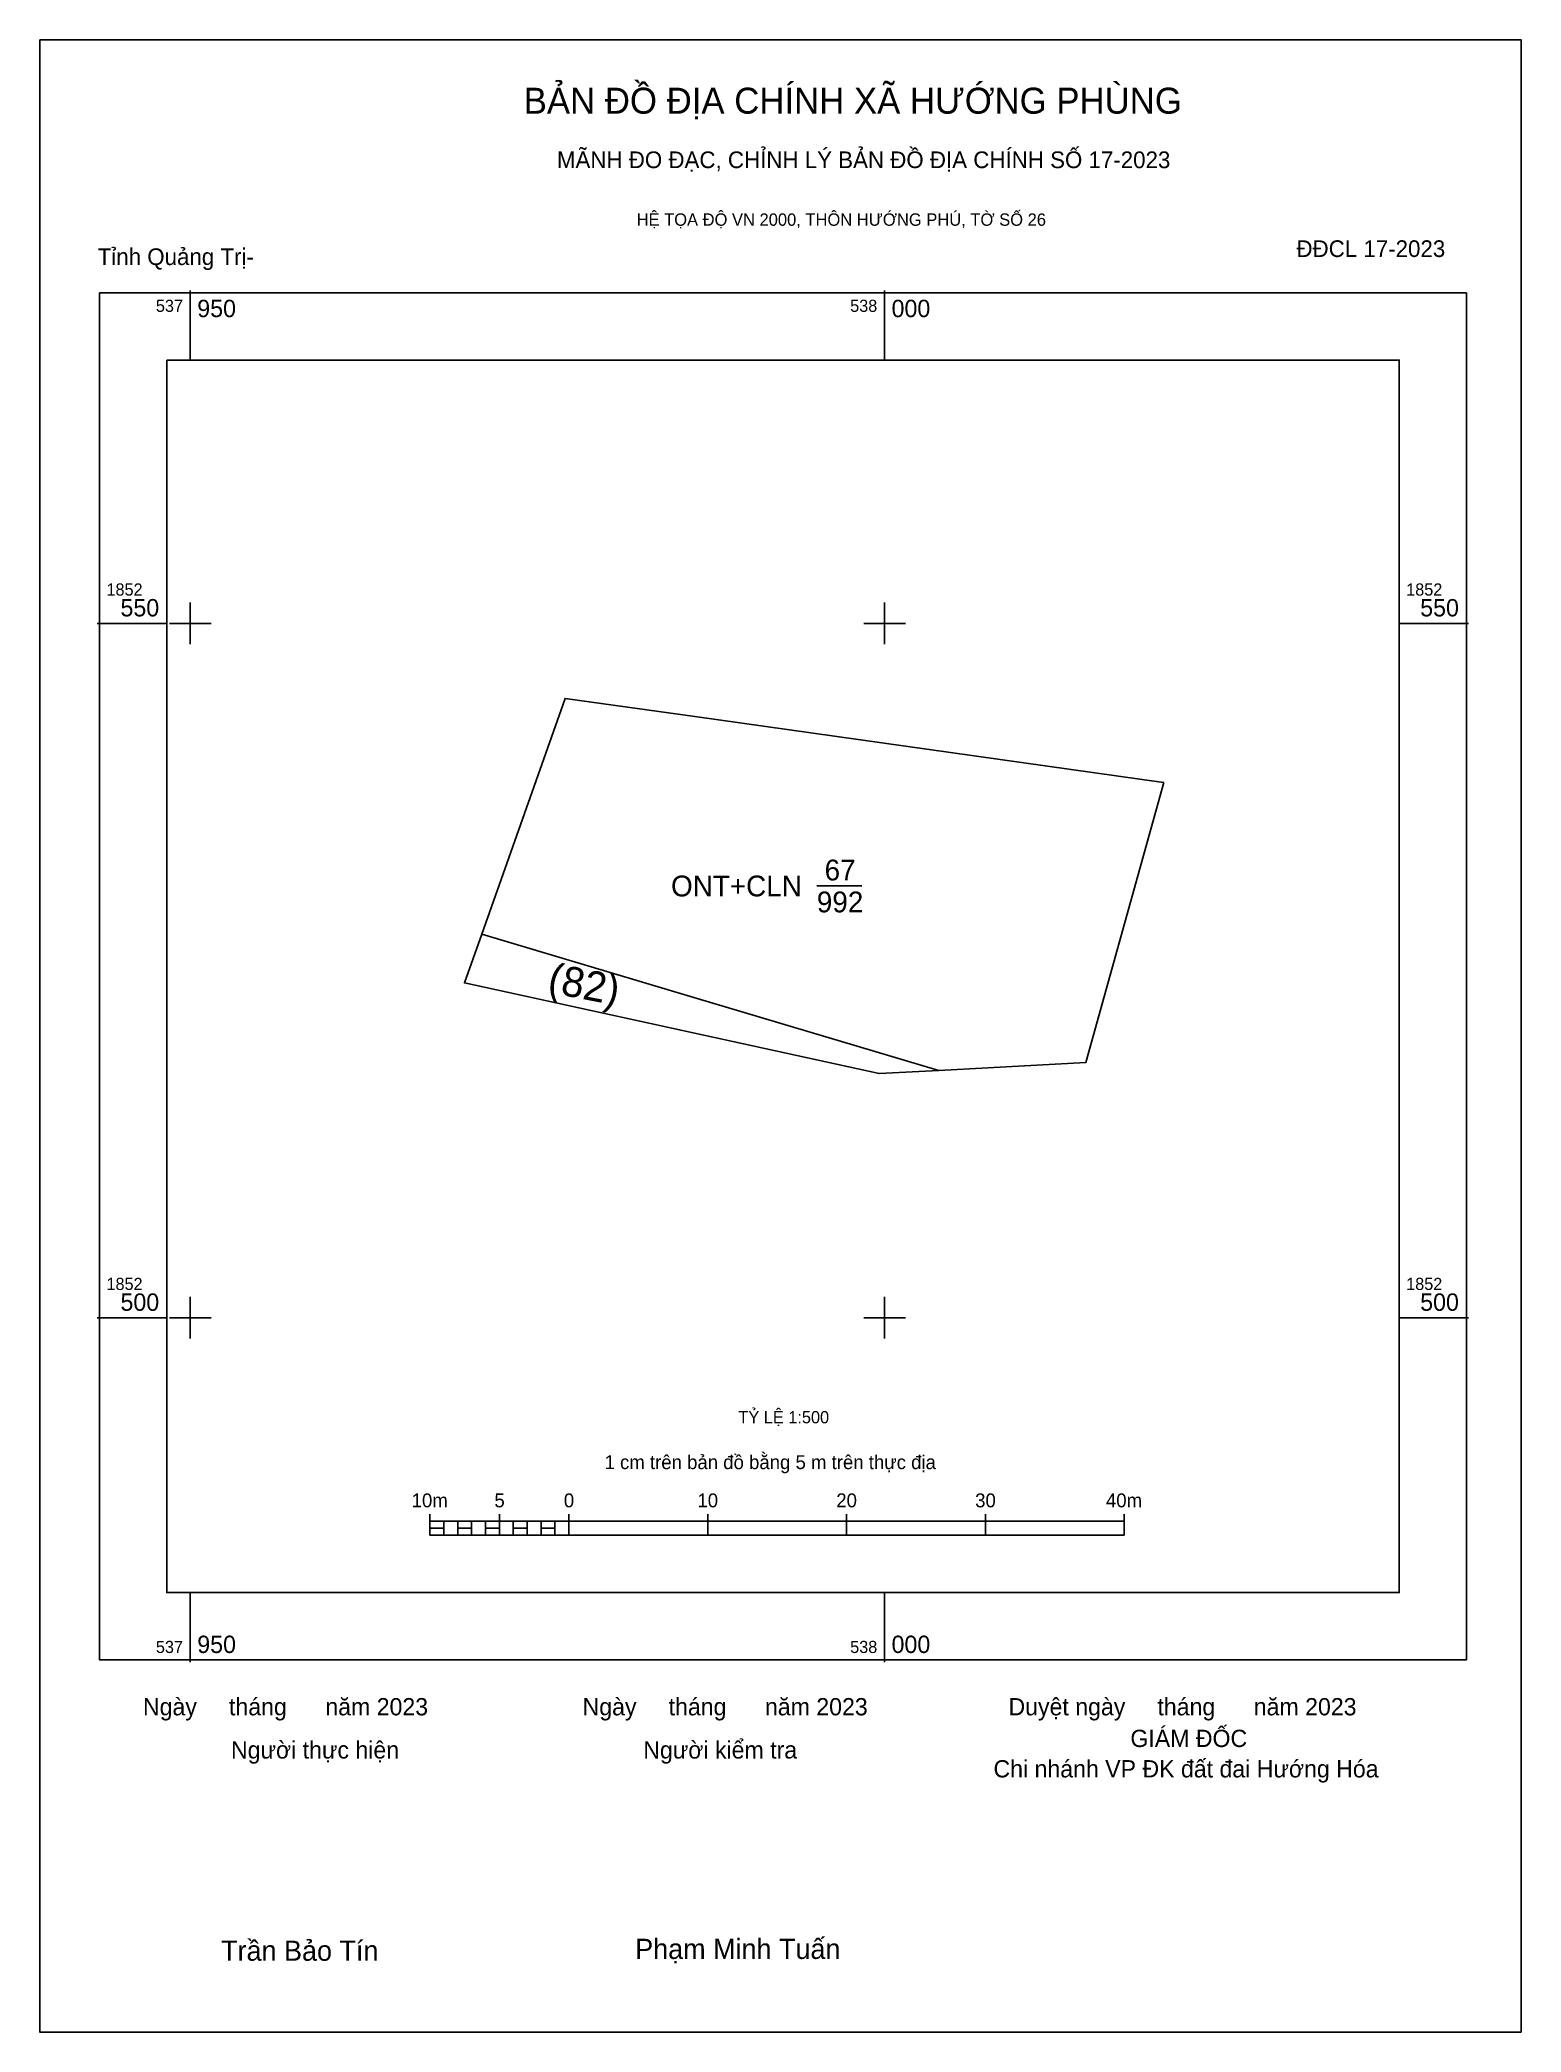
# Model space of a CAD drawing. Extents: x 537939 to 538046, y 1852449 to 1852592.
import ezdxf

# ---------------------------------------------------------------- set-up
doc = ezdxf.new("R2010")
doc.units = 0
for name, color, linetype in [('Level 10', 7, 'Continuous'), ('Level 13', 7, 'Continuous'), ('Level 15', 7, 'Continuous'), ('Level 27', 7, 'Continuous'), ('Level 50', 7, 'Continuous'), ('Level 6', 7, 'Continuous'), ('Level 62', 7, 'Continuous'), ('Level 63', 7, 'Continuous'), ('Level 9', 7, 'Continuous')]:
    doc.layers.add(name, color=color, linetype=linetype)

msp = doc.modelspace()

# ---------------------------------------------------------------- linework, layer by layer
at = {"layer": 'Level 10'}
msp.add_lwpolyline([(538020.11, 1852538.55), (538014.5, 1852518.38), (538003.91, 1852517.81), (537999.6, 1852517.58), (537969.74, 1852524.11), (537970.99, 1852527.63), (537976.99, 1852544.59), (537986.34, 1852543.29), (538020.09, 1852538.55)], close=True, dxfattribs=at)
at = {"layer": 'Level 13'}
msp.add_line((537995.12, 1852531.09), (537998.36, 1852531.09), dxfattribs=at)
at = {"layer": 'Level 15'}
msp.add_lwpolyline([(537939.16, 1852592.02), (538045.84, 1852592.02), (538045.84, 1852448.56), (537939.16, 1852448.56)], close=True, dxfattribs=at)
at = {"layer": 'Level 27'}
for p, q in [((537976.99, 1852544.59), (537976.98, 1852544.6)), ((538020.11, 1852538.55), (538020.11, 1852538.55)), ((538014.5, 1852518.38), (538014.5, 1852518.38))]:
    msp.add_line(p, q, dxfattribs=at)
at = {"layer": 'Level 50'}
msp.add_lwpolyline([(537970.99, 1852527.63), (537986.27, 1852523.07), (538003.91, 1852517.81)], dxfattribs=at)
at = {"layer": 'Level 62'}
msp.add_lwpolyline([(537948.3, 1852568.96), (538037.06, 1852568.96), (538037.06, 1852480.21), (537948.3, 1852480.21)], close=True, dxfattribs=at)
at = {"layer": 'Level 63'}
for p, q in [((537950, 1852573.96), (537950, 1852568.96)), ((538000, 1852573.96), (538000, 1852568.96)), ((537950, 1852551.5), (537950, 1852548.5)), ((538000, 1852551.5), (538000, 1852548.5)), ((537943.3, 1852550), (537948.3, 1852550)), ((537948.5, 1852550), (537951.5, 1852550)), ((537998.5, 1852550), (538001.5, 1852550)), ((538037.06, 1852550), (538042.06, 1852550)), ((537950, 1852501.5), (537950, 1852498.5)), ((538000, 1852501.5), (538000, 1852498.5)), ((537943.3, 1852500), (537948.3, 1852500)), ((537948.5, 1852500), (537951.5, 1852500)), ((537998.5, 1852500), (538001.5, 1852500)), ((538037.06, 1852500), (538042.06, 1852500)), ((537967.26, 1852485.85), (537967.26, 1852484.35)), ((537967.26, 1852485.35), (538017.26, 1852485.35)), ((537968.26, 1852485.35), (537968.26, 1852484.35)), ((537969.26, 1852485.35), (537969.26, 1852484.35)), ((537970.26, 1852485.35), (537970.26, 1852484.35)), ((537971.26, 1852485.35), (537971.26, 1852484.35)), ((537972.26, 1852485.85), (537972.26, 1852484.35)), ((537972.26, 1852485.35), (537972.26, 1852484.35)), ((537973.26, 1852485.35), (537973.26, 1852484.35)), ((537974.26, 1852485.35), (537974.26, 1852484.35)), ((537975.26, 1852485.35), (537975.26, 1852484.35)), ((537976.26, 1852485.35), (537976.26, 1852484.35)), ((537977.26, 1852485.85), (537977.26, 1852484.35)), ((537977.26, 1852485.35), (537977.26, 1852484.35)), ((537987.26, 1852485.85), (537987.26, 1852484.35)), ((537997.26, 1852485.85), (537997.26, 1852484.35)), ((538007.26, 1852485.85), (538007.26, 1852484.35)), ((538017.26, 1852485.85), (538017.26, 1852484.35)), ((537967.26, 1852484.35), (538017.26, 1852484.35)), ((537950, 1852480.21), (537950, 1852475.21)), ((538000, 1852480.21), (538000, 1852475.21))]:
    msp.add_line(p, q, dxfattribs=at)
for points in [[(537943.46, 1852573.8), (538041.9, 1852573.8), (538041.9, 1852475.36), (537943.46, 1852475.36)], [(537967.26, 1852484.85), (537968.26, 1852484.85), (537968.26, 1852484.35), (537967.26, 1852484.35)], [(537967.26, 1852484.85), (537968.26, 1852484.85), (537968.26, 1852484.35), (537967.26, 1852484.35)], [(537969.26, 1852484.85), (537970.26, 1852484.85), (537970.26, 1852484.35), (537969.26, 1852484.35)], [(537971.26, 1852484.85), (537972.26, 1852484.85), (537972.26, 1852484.35), (537971.26, 1852484.35)], [(537973.26, 1852484.85), (537974.26, 1852484.85), (537974.26, 1852484.35), (537973.26, 1852484.35)], [(537975.26, 1852484.85), (537976.26, 1852484.85), (537976.26, 1852484.35), (537975.26, 1852484.35)]]:
    msp.add_lwpolyline(points, close=True, dxfattribs=at)

# ---------------------------------------------------------------- texts
at = {"layer": 'Level 13'}
for s, p in [('67', (537995.68, 1852531.49)), ('ONT+CLN', (537984.62, 1852530.34)), ('992', (537995.12, 1852529.19))]:
    msp.add_text(s, height=1.5, dxfattribs=at).set_placement(p)
at = {"layer": 'Level 6'}
msp.add_text('TỶ LỆ 1:500', height=0.879, dxfattribs=at).set_placement((537989.47, 1852492.4))
at = {"layer": 'Level 63'}
for s, height, p in [('BẢN ĐỒ ĐỊA CHÍNH XÃ HƯỚNG PHÙNG', 1.8718, (537974.01, 1852586.7)), ('MÃNH ĐO ĐẠC, CHỈNH LÝ BẢN ĐỒ ĐỊA CHÍNH SỐ 17-2023', 1.2011, (537976.4, 1852582.78)), ('HỆ TỌA ĐỘ VN 2000, THÔN HƯỚNG PHÚ, TỜ SỐ 26', 0.8891, (537982.14, 1852578.63)), ('537', 0.875, (537947.52, 1852572.43)), ('950', 1.25, (537950.5, 1852572.05)), ('538', 0.875, (537997.52, 1852572.43)), ('000', 1.25, (538000.5, 1852572.05)), ('1852', 0.875, (537943.96, 1852552)), ('1852', 0.875, (538037.56, 1852552)), ('550', 1.25, (537944.97, 1852550.5)), ('550', 1.25, (538038.57, 1852550.5)), ('D', 0.00501, (538005.81, 1852517.91)), ('1852', 0.875, (537943.96, 1852502)), ('1852', 0.875, (538037.56, 1852502)), ('500', 1.25, (537944.97, 1852500.5)), ('500', 1.25, (538038.57, 1852500.5)), ('1 cm trên bản đồ bằng 5 m trên thực địa', 1, (537979.83, 1852489.1)), ('10m', 1, (537965.94, 1852486.35)), ('5', 1, (537971.9, 1852486.35)), ('0', 1, (537976.9, 1852486.35)), ('10', 1, (537986.52, 1852486.35)), ('20', 1, (537996.52, 1852486.35)), ('30', 1, (538006.52, 1852486.35)), ('40m', 1, (538015.94, 1852486.35)), ('537', 0.875, (537947.52, 1852475.86)), ('950', 1.25, (537950.5, 1852475.86)), ('538', 0.875, (537997.52, 1852475.86)), ('000', 1.25, (538000.5, 1852475.86)), ('Ngày     tháng      năm 2023', 1.2442, (537946.59, 1852471.37)), ('Ngày     tháng      năm 2023', 1.2442, (537978.25, 1852471.37)), ('Duyệt ngày     tháng      năm 2023', 1.2442, (538008.92, 1852471.37)), ('GIÁM ĐỐC', 1.244, (538017.7, 1852469.09)), ('Người thực hiện', 1.2442, (537952.93, 1852468.26)), ('Người kiểm tra', 1.2442, (537982.62, 1852468.26)), ('Chi nhánh VP ĐK đất đai Hướng Hóa', 1.2442, (538007.84, 1852466.9)), ('Trần Bảo Tín', 1.4512, (537952.22, 1852453.7)), ('Phạm Minh Tuấn', 1.4512, (537982.04, 1852453.83))]:
    msp.add_text(s, height=height, dxfattribs=at).set_placement(p)
at = {"layer": 'Level 9'}
for s, p in [('Tỉnh Quảng Trị-', (537943.33, 1852575.8)), ('ĐĐCL 17-2023', (538029.66, 1852576.38))]:
    msp.add_text(s, height=1.2011, dxfattribs=at).set_placement(p)
msp.add_text('(82)', height=2.159, rotation=349.0686, dxfattribs=at).set_placement((537975.65, 1852523.45))

doc.saveas('drawing.dxf')
